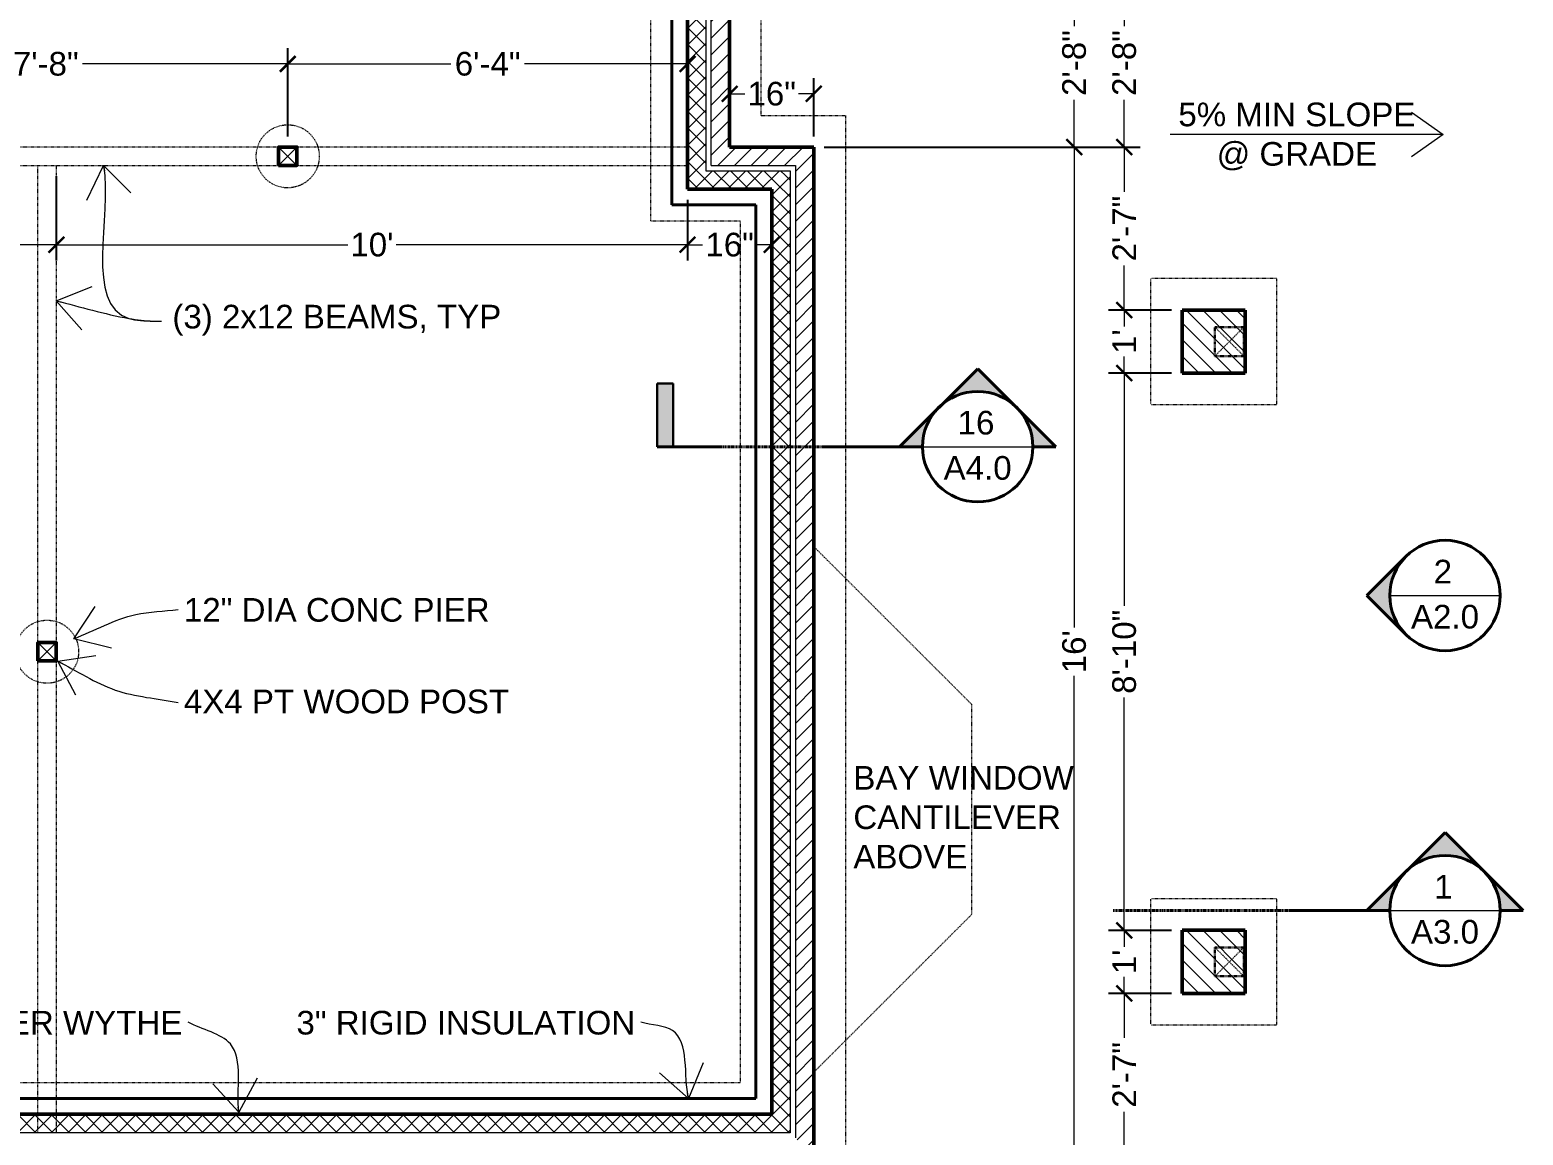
# Model space of a CAD drawing. Header units: inches. Extents: x -4969 to 16721, y 2489 to 24693.
# Drawn here: x 3799 to 4082.8, y 7109.3 to 7319.6 of the extents above; entities that cross this region are included whole.
import ezdxf

# ---------------------------------------------------------------- set-up
doc = ezdxf.new("R2010")
doc.units = ezdxf.units.IN
doc.header["$MEASUREMENT"] = 0
doc.linetypes.add('CENTER', pattern=[2, 1.25, -0.25, 0.25, -0.25])
doc.linetypes.add('DASHED2', pattern=[0.375, 0.25, -0.125])
doc.layers.get('0').update_dxf_attribs({"lineweight": 5})
for name, color, linetype, lineweight in [('1', 1, 'Continuous', 9), ('2', 6, 'Continuous', 20), ('3', 3, 'Continuous', 30), ('4', 2, 'Continuous', 40), ('5', 4, 'Continuous', 50), ('A-DIMSx', 7, 'Continuous', 9), ('A-LINK', 7, 'Continuous', 40), ('A-TEXTx', 7, 'Continuous', 20)]:
    doc.layers.add(name, color=color, linetype=linetype, lineweight=lineweight)
doc.styles.get("Standard").update_dxf_attribs({"font": 'Arial.ttf'})
doc.dimstyles.get("Standard").update_dxf_attribs({"dimtxt": 3, "dimasz": 2, "dimexe": 0.03125, "dimexo": 0.0625, "dimgap": 0.03125, "dimtad": 0, "dimtoh": 1, "dimdec": 4, "dimlfac": 0.99985, "dimzin": 0, "dimdsep": 46, "dimlunit": 4, "dimtxsty": 'Standard', "dimblk": 'ARCHTICK', "dimblk1": 'ARCHTICK', "dimblk2": 'ARCHTICK', "dimcen": 0.09, "dimclrt": 256, "dimadec": 0, "dimazin": 0, "dimtfac": 1, "dimtdec": 4, "dimtofl": 0, "dimtmove": 0, "dimatfit": 3, "dimfxl": 1, "dimtolj": 1, "dimtzin": 0, "dimarcsym": 0})
pattern_1 = [(45, (3371.9965, 528), (-1.59099026, 1.59099026), [])]
pattern_2 = [(45, (3371.9965, 528), (-1.59099026, 1.59099026), []), (135, (3371.9965, 528), (-1.59099026, -1.59099026), [])]

# ---------------------------------------------------------------- blocks, each defined once
blk = doc.blocks.new('Elevation Callout - 1')
at = {"layer": 'A-LINK', "ltscale": 0.1}
blk.add_hatch(color=152, dxfattribs=at).paths.add_polyline_path([(2031.59, 7377.65), (2039.01, 7370.23), (2046.43, 7377.65, -0.198912), (2039.01, 7374.58, -0.198912)])
at = {"layer": 'A-LINK', "color": 152, "ltscale": 0.1}
for q in [(2031.59, 7377.65), (2046.43, 7377.65)]:
    blk.add_line((2039.01, 7370.23), q, dxfattribs=at)
blk.add_circle((2039.01, 7385.08), 10.5, dxfattribs=at)
blk = doc.blocks.new('Section Callout')
at = {"layer": 'A-LINK', "ltscale": 0.1}
h = blk.add_hatch(color=152, dxfattribs=at)
h.paths.add_polyline_path([(1891.06, 7392.5), (1883.64, 7385.08), (1891.06, 7377.65, -0.198912), (1887.98, 7385.08, -0.198912)])
h.paths.add_polyline_path([(1898.48, 7399.92), (1891.06, 7392.5, -0.198912), (1898.48, 7395.58)])
h.paths.add_polyline_path([(1891.06, 7377.65), (1898.48, 7370.23), (1898.48, 7374.58, -0.198912)])
at = {"layer": 'A-LINK', "color": 152, "ltscale": 0.1}
for p, q in [((1883.64, 7385.08), (1898.48, 7399.92)), ((1898.48, 7399.92), (1898.48, 7395.58)), ((1883.64, 7385.08), (1898.48, 7370.23)), ((1898.48, 7374.58), (1898.48, 7370.23)), ((1898.48, 7370.23), (1898.48, 7355.49))]:
    blk.add_line(p, q, dxfattribs=at)
blk.add_circle((1898.48, 7385.08), 10.5, dxfattribs=at)
blk = doc.blocks.new('_ArchTick')
at = {"color": 0, "linetype": 'ByBlock', "lineweight": 0, "const_width": 0.15}
blk.add_lwpolyline([(-0.5, -0.5), (0.5, 0.5)], dxfattribs=at)
blk = doc.blocks.new('*D138')
at = {"layer": 'A-DIMSx', "color": 0, "lineweight": -2, "ltscale": 0.1, "transparency": 16777216}
for p, q in [((3950, 7297.27), (4000.5, 7297.27)), ((3950, 7105.27), (4000.5, 7105.27))]:
    blk.add_line(p, q, dxfattribs=at)
at = {"layer": 'A-DIMSx', "color": 0, "lineweight": 5, "ltscale": 0.1, "transparency": 16777216}
for p, q in [((3997.5, 7297.27), (3997.5, 7205.88)), ((3997.5, 7105.27), (3997.5, 7196.67))]:
    blk.add_line(p, q, dxfattribs=at)
at = {"layer": 'Defpoints', "color": 0, "ltscale": 0.1, "transparency": 16777216}
for p in [(3948, 7297.27), (3948, 7105.27), (3997.5, 7105.27)]:
    blk.add_point(p, dxfattribs=at)
at = {"layer": 'A-DIMSx', "color": 0, "lineweight": 5, "ltscale": 0.1, "transparency": 16777216, "xscale": 3, "yscale": 3, "zscale": 3}
for p, rotation in [((3997.5, 7297.27), 90), ((3997.5, 7105.27), 270)]:
    blk.add_blockref('_ArchTick', p, dxfattribs=dict(at, rotation=rotation))
at = {"layer": 'A-DIMSx', "ltscale": 0.1, "transparency": 16777216, "insert": (3997.5, 7201.27), "char_height": 4.5, "attachment_point": 5, "rotation": 90}
blk.add_mtext("\\A1;16'", dxfattribs=at)
blk = doc.blocks.new('Section Tail 1a')
at = {"layer": 'A-LINK', "lineweight": 5, "ltscale": 0.1}
blk.add_hatch(color=152, dxfattribs=at).paths.add_polyline_path([(5.4248, 3.0938), (5.4248, 3.1563), (5.1748, 3.1563), (5.1748, 3.0938)])
at = {"layer": 'A-LINK', "color": 152, "linetype": 'Continuous', "lineweight": 30, "ltscale": 0.1}
for p, q in [((5.4248, 3.1563), (5.1748, 3.1563)), ((5.1748, 3.0938), (5.1748, 3.1563)), ((5.4248, 3.0938), (5.1748, 3.0938))]:
    blk.add_line(p, q, dxfattribs=at)
at = {"layer": 'A-LINK', "color": 152, "linetype": 'Continuous', "ltscale": 0.1}
blk.add_line((5.4248, 2.9063), (5.4248, 3.1563), dxfattribs=at)
blk = doc.blocks.new('*D715')
at = {"layer": 'A-DIMSx', "color": 0, "lineweight": -2, "ltscale": 0.25, "transparency": 16777216}
for p, q in [((3848, 7299.27), (3848, 7316.1)), ((3924, 7299.27), (3924, 7316.1))]:
    blk.add_line(p, q, dxfattribs=at)
at = {"layer": 'A-DIMSx', "color": 0, "lineweight": 5, "ltscale": 0.25, "transparency": 16777216}
for p, q in [((3848, 7313.1), (3879, 7313.1)), ((3924, 7313.1), (3892.99, 7313.1))]:
    blk.add_line(p, q, dxfattribs=at)
at = {"layer": 'Defpoints', "color": 0, "ltscale": 0.25, "transparency": 16777216}
for p in [(3924, 7313.1), (3848, 7297.27), (3924, 7297.27)]:
    blk.add_point(p, dxfattribs=at)
at = {"layer": 'A-DIMSx', "color": 0, "lineweight": 5, "ltscale": 0.25, "transparency": 16777216, "xscale": 3, "yscale": 3, "zscale": 3, "rotation": 180}
blk.add_blockref('_ArchTick', (3848, 7313.1), dxfattribs=at)
at = {"layer": 'A-DIMSx', "color": 0, "lineweight": 5, "ltscale": 0.25, "transparency": 16777216, "xscale": 3, "yscale": 3, "zscale": 3}
blk.add_blockref('_ArchTick', (3924, 7313.1), dxfattribs=at)
at = {"layer": 'A-DIMSx', "ltscale": 0.25, "transparency": 16777216, "insert": (3886, 7313.1), "char_height": 4.5, "attachment_point": 5}
blk.add_mtext('\\A1;6\'-4"', dxfattribs=at)
blk = doc.blocks.new('*D716')
at = {"layer": 'A-DIMSx', "color": 0, "lineweight": -2, "ltscale": 0.25, "transparency": 16777216}
for p, q in [((3756, 7299.27), (3756, 7316.1)), ((3848, 7299.27), (3848, 7316.1))]:
    blk.add_line(p, q, dxfattribs=at)
at = {"layer": 'A-DIMSx', "color": 0, "lineweight": 5, "ltscale": 0.25, "transparency": 16777216}
for p, q in [((3756, 7313.1), (3795.03, 7313.1)), ((3848, 7313.1), (3808.96, 7313.1))]:
    blk.add_line(p, q, dxfattribs=at)
at = {"layer": 'Defpoints', "color": 0, "ltscale": 0.25, "transparency": 16777216}
for p in [(3756, 7313.1), (3756, 7297.27), (3848, 7297.27)]:
    blk.add_point(p, dxfattribs=at)
at = {"layer": 'A-DIMSx', "color": 0, "lineweight": 5, "ltscale": 0.25, "transparency": 16777216, "xscale": 3, "yscale": 3, "zscale": 3, "rotation": 180}
blk.add_blockref('_ArchTick', (3756, 7313.1), dxfattribs=at)
at = {"layer": 'A-DIMSx', "color": 0, "lineweight": 5, "ltscale": 0.25, "transparency": 16777216, "xscale": 3, "yscale": 3, "zscale": 3}
blk.add_blockref('_ArchTick', (3848, 7313.1), dxfattribs=at)
at = {"layer": 'A-DIMSx', "ltscale": 0.25, "transparency": 16777216, "insert": (3802, 7313.1), "char_height": 4.5, "attachment_point": 5}
blk.add_mtext('\\A1;7\'-8"', dxfattribs=at)
blk = doc.blocks.new('*D717')
at = {"layer": 'A-DIMSx', "color": 0, "lineweight": -2, "ltscale": 0.25, "transparency": 16777216}
for p, q in [((3804, 7291.77), (3804, 7275.7)), ((3924, 7287.27), (3924, 7275.7))]:
    blk.add_line(p, q, dxfattribs=at)
at = {"layer": 'A-DIMSx', "color": 0, "lineweight": 5, "ltscale": 0.25, "transparency": 16777216}
for p, q in [((3804, 7278.7), (3859.39, 7278.7)), ((3924, 7278.7), (3868.6, 7278.7))]:
    blk.add_line(p, q, dxfattribs=at)
at = {"layer": 'Defpoints', "color": 0, "ltscale": 0.25, "transparency": 16777216}
for p in [(3804, 7293.77), (3924, 7289.27), (3804, 7278.7)]:
    blk.add_point(p, dxfattribs=at)
at = {"layer": 'A-DIMSx', "color": 0, "lineweight": 5, "ltscale": 0.25, "transparency": 16777216, "xscale": 3, "yscale": 3, "zscale": 3, "rotation": 180}
blk.add_blockref('_ArchTick', (3804, 7278.7), dxfattribs=at)
at = {"layer": 'A-DIMSx', "color": 0, "lineweight": 5, "ltscale": 0.25, "transparency": 16777216, "xscale": 3, "yscale": 3, "zscale": 3}
blk.add_blockref('_ArchTick', (3924, 7278.7), dxfattribs=at)
at = {"layer": 'A-DIMSx', "ltscale": 0.25, "transparency": 16777216, "insert": (3864, 7278.7), "char_height": 4.5, "attachment_point": 5}
blk.add_mtext("\\A1;10'", dxfattribs=at)
blk = doc.blocks.new('*D718')
at = {"layer": 'A-DIMSx', "color": 0, "lineweight": -2, "ltscale": 0.25, "transparency": 16777216}
for p, q in [((3708, 7291.77), (3708, 7275.7)), ((3804, 7291.77), (3804, 7275.7))]:
    blk.add_line(p, q, dxfattribs=at)
at = {"layer": 'A-DIMSx', "color": 0, "lineweight": 5, "ltscale": 0.25, "transparency": 16777216}
for p, q in [((3708, 7278.7), (3752.92, 7278.7)), ((3804, 7278.7), (3759.07, 7278.7))]:
    blk.add_line(p, q, dxfattribs=at)
at = {"layer": 'Defpoints', "color": 0, "ltscale": 0.25, "transparency": 16777216}
for p in [(3708, 7293.77), (3804, 7293.77), (3708, 7278.7)]:
    blk.add_point(p, dxfattribs=at)
at = {"layer": 'A-DIMSx', "color": 0, "lineweight": 5, "ltscale": 0.25, "transparency": 16777216, "xscale": 3, "yscale": 3, "zscale": 3, "rotation": 180}
blk.add_blockref('_ArchTick', (3708, 7278.7), dxfattribs=at)
at = {"layer": 'A-DIMSx', "color": 0, "lineweight": 5, "ltscale": 0.25, "transparency": 16777216, "xscale": 3, "yscale": 3, "zscale": 3}
blk.add_blockref('_ArchTick', (3804, 7278.7), dxfattribs=at)
at = {"layer": 'A-DIMSx', "ltscale": 0.25, "transparency": 16777216, "insert": (3756, 7278.7), "char_height": 4.5, "attachment_point": 5}
blk.add_mtext("\\A1;8'", dxfattribs=at)
blk = doc.blocks.new('*D768')
at = {"layer": 'A-DIMSx', "color": 0, "lineweight": -2, "ltscale": 0.25, "transparency": 16777216}
for p, q in [((3934, 7329.27), (4000.5, 7329.27)), ((3950, 7297.27), (4000.5, 7297.27))]:
    blk.add_line(p, q, dxfattribs=at)
at = {"layer": 'A-DIMSx', "color": 0, "lineweight": 5, "ltscale": 0.25, "transparency": 16777216}
for p, q in [((3997.5, 7329.27), (3997.5, 7320.29)), ((3997.5, 7297.27), (3997.5, 7306.26))]:
    blk.add_line(p, q, dxfattribs=at)
at = {"layer": 'Defpoints', "color": 0, "ltscale": 0.25, "transparency": 16777216}
for p in [(3932, 7329.27), (3997.5, 7329.27), (3948, 7297.27)]:
    blk.add_point(p, dxfattribs=at)
at = {"layer": 'A-DIMSx', "color": 0, "lineweight": 5, "ltscale": 0.25, "transparency": 16777216, "xscale": 3, "yscale": 3, "zscale": 3}
for p, rotation in [((3997.5, 7329.27), 90), ((3997.5, 7297.27), 270)]:
    blk.add_blockref('_ArchTick', p, dxfattribs=dict(at, rotation=rotation))
at = {"layer": 'A-DIMSx', "ltscale": 0.25, "transparency": 16777216, "insert": (3997.5, 7313.27), "char_height": 4.5, "attachment_point": 5, "rotation": 90}
blk.add_mtext('\\A1;2\'-8"', dxfattribs=at)
blk = doc.blocks.new('*D784')
at = {"layer": 'A-DIMSx', "color": 0, "lineweight": -2, "ltscale": 0.25, "transparency": 16777216}
for p, q in [((3934, 7329.27), (4010.02, 7329.27)), ((3950, 7297.27), (4010.02, 7297.27))]:
    blk.add_line(p, q, dxfattribs=at)
at = {"layer": 'A-DIMSx', "color": 0, "lineweight": 5, "ltscale": 0.25, "transparency": 16777216}
for p, q in [((4007.02, 7329.27), (4007.02, 7320.29)), ((4007.02, 7297.27), (4007.02, 7306.26))]:
    blk.add_line(p, q, dxfattribs=at)
at = {"layer": 'Defpoints', "color": 0, "ltscale": 0.25, "transparency": 16777216}
for p in [(3932, 7329.27), (3948, 7297.27), (4007.02, 7297.27)]:
    blk.add_point(p, dxfattribs=at)
at = {"layer": 'A-DIMSx', "color": 0, "lineweight": 5, "ltscale": 0.25, "transparency": 16777216, "xscale": 3, "yscale": 3, "zscale": 3}
for p, rotation in [((4007.02, 7329.27), 90), ((4007.02, 7297.27), 270)]:
    blk.add_blockref('_ArchTick', p, dxfattribs=dict(at, rotation=rotation))
at = {"layer": 'A-DIMSx', "ltscale": 0.25, "transparency": 16777216, "insert": (4007.02, 7313.27), "char_height": 4.5, "attachment_point": 5, "rotation": 90}
blk.add_mtext('\\A1;2\'-8"', dxfattribs=at)
blk = doc.blocks.new('*D785')
at = {"layer": 'A-DIMSx', "color": 0, "lineweight": -2, "ltscale": 0.25, "transparency": 16777216}
for p, q in [((3950, 7297.27), (4010.02, 7297.27)), ((4016.02, 7266.27), (4004.02, 7266.27))]:
    blk.add_line(p, q, dxfattribs=at)
at = {"layer": 'A-DIMSx', "color": 0, "lineweight": 5, "ltscale": 0.25, "transparency": 16777216}
for p, q in [((4007.02, 7297.27), (4007.02, 7288.79)), ((4007.02, 7266.27), (4007.02, 7274.76))]:
    blk.add_line(p, q, dxfattribs=at)
at = {"layer": 'Defpoints', "color": 0, "ltscale": 0.25, "transparency": 16777216}
for p in [(3948, 7297.27), (4007.02, 7266.27), (4018.02, 7266.27)]:
    blk.add_point(p, dxfattribs=at)
at = {"layer": 'A-DIMSx', "color": 0, "lineweight": 5, "ltscale": 0.25, "transparency": 16777216, "xscale": 3, "yscale": 3, "zscale": 3}
for p, rotation in [((4007.02, 7297.27), 90), ((4007.02, 7266.27), 270)]:
    blk.add_blockref('_ArchTick', p, dxfattribs=dict(at, rotation=rotation))
at = {"layer": 'A-DIMSx', "ltscale": 0.25, "transparency": 16777216, "insert": (4007.02, 7281.77), "char_height": 4.5, "attachment_point": 5, "rotation": 90}
blk.add_mtext('\\A1;2\'-7"', dxfattribs=at)
blk = doc.blocks.new('*D786')
at = {"layer": 'A-DIMSx', "color": 0, "lineweight": -2, "ltscale": 0.25, "transparency": 16777216}
for p, q in [((4016.02, 7266.27), (4004.02, 7266.27)), ((4016.02, 7254.27), (4004.02, 7254.27))]:
    blk.add_line(p, q, dxfattribs=at)
at = {"layer": 'A-DIMSx', "color": 0, "lineweight": 5, "ltscale": 0.25, "transparency": 16777216}
for p, q in [((4007.02, 7266.27), (4007.02, 7263.13)), ((4007.02, 7254.27), (4007.02, 7257.42))]:
    blk.add_line(p, q, dxfattribs=at)
at = {"layer": 'Defpoints', "color": 0, "ltscale": 0.25, "transparency": 16777216}
for p in [(4018.02, 7266.27), (4007.02, 7254.27), (4018.02, 7254.27)]:
    blk.add_point(p, dxfattribs=at)
at = {"layer": 'A-DIMSx', "color": 0, "lineweight": 5, "ltscale": 0.25, "transparency": 16777216, "xscale": 3, "yscale": 3, "zscale": 3}
for p, rotation in [((4007.02, 7266.27), 90), ((4007.02, 7254.27), 270)]:
    blk.add_blockref('_ArchTick', p, dxfattribs=dict(at, rotation=rotation))
at = {"layer": 'A-DIMSx', "ltscale": 0.25, "transparency": 16777216, "insert": (4007.02, 7260.27), "char_height": 4.5, "attachment_point": 5, "rotation": 90}
blk.add_mtext("\\A1;1'", dxfattribs=at)
blk = doc.blocks.new('*D787')
at = {"layer": 'A-DIMSx', "color": 0, "lineweight": -2, "ltscale": 0.25, "transparency": 16777216}
for p, q in [((4016.02, 7254.27), (4004.02, 7254.27)), ((4016.02, 7148.27), (4004.02, 7148.27))]:
    blk.add_line(p, q, dxfattribs=at)
at = {"layer": 'A-DIMSx', "color": 0, "lineweight": 5, "ltscale": 0.25, "transparency": 16777216}
for p, q in [((4007.02, 7254.27), (4007.02, 7210.01)), ((4007.02, 7148.27), (4007.02, 7192.54))]:
    blk.add_line(p, q, dxfattribs=at)
at = {"layer": 'Defpoints', "color": 0, "ltscale": 0.25, "transparency": 16777216}
for p in [(4018.02, 7254.27), (4007.02, 7148.27), (4018.02, 7148.27)]:
    blk.add_point(p, dxfattribs=at)
at = {"layer": 'A-DIMSx', "color": 0, "lineweight": 5, "ltscale": 0.25, "transparency": 16777216, "xscale": 3, "yscale": 3, "zscale": 3}
for p, rotation in [((4007.02, 7254.27), 90), ((4007.02, 7148.27), 270)]:
    blk.add_blockref('_ArchTick', p, dxfattribs=dict(at, rotation=rotation))
at = {"layer": 'A-DIMSx', "ltscale": 0.25, "transparency": 16777216, "insert": (4007.02, 7201.27), "char_height": 4.5, "attachment_point": 5, "rotation": 90}
blk.add_mtext('\\A1;8\'-10"', dxfattribs=at)
blk = doc.blocks.new('*D788')
at = {"layer": 'A-DIMSx', "color": 0, "lineweight": -2, "ltscale": 0.25, "transparency": 16777216}
for p, q in [((4016.02, 7148.27), (4004.02, 7148.27)), ((4016.02, 7136.27), (4004.02, 7136.27))]:
    blk.add_line(p, q, dxfattribs=at)
at = {"layer": 'A-DIMSx', "color": 0, "lineweight": 5, "ltscale": 0.25, "transparency": 16777216}
for p, q in [((4007.02, 7148.27), (4007.02, 7145.13)), ((4007.02, 7136.27), (4007.02, 7139.42))]:
    blk.add_line(p, q, dxfattribs=at)
at = {"layer": 'Defpoints', "color": 0, "ltscale": 0.25, "transparency": 16777216}
for p in [(4018.02, 7148.27), (4007.02, 7136.27), (4018.02, 7136.27)]:
    blk.add_point(p, dxfattribs=at)
at = {"layer": 'A-DIMSx', "color": 0, "lineweight": 5, "ltscale": 0.25, "transparency": 16777216, "xscale": 3, "yscale": 3, "zscale": 3}
for p, rotation in [((4007.02, 7148.27), 90), ((4007.02, 7136.27), 270)]:
    blk.add_blockref('_ArchTick', p, dxfattribs=dict(at, rotation=rotation))
at = {"layer": 'A-DIMSx', "ltscale": 0.25, "transparency": 16777216, "insert": (4007.02, 7142.27), "char_height": 4.5, "attachment_point": 5, "rotation": 90}
blk.add_mtext("\\A1;1'", dxfattribs=at)
blk = doc.blocks.new('*D789')
at = {"layer": 'A-DIMSx', "color": 0, "lineweight": -2, "ltscale": 0.25, "transparency": 16777216}
for p, q in [((4016.02, 7136.27), (4004.02, 7136.27)), ((3950, 7105.27), (4010.02, 7105.27))]:
    blk.add_line(p, q, dxfattribs=at)
at = {"layer": 'A-DIMSx', "color": 0, "lineweight": 5, "ltscale": 0.25, "transparency": 16777216}
for p, q in [((4007.02, 7136.27), (4007.02, 7127.79)), ((4007.02, 7105.27), (4007.02, 7113.76))]:
    blk.add_line(p, q, dxfattribs=at)
at = {"layer": 'Defpoints', "color": 0, "ltscale": 0.25, "transparency": 16777216}
for p in [(4018.02, 7136.27), (3948, 7105.27), (4007.02, 7105.27)]:
    blk.add_point(p, dxfattribs=at)
at = {"layer": 'A-DIMSx', "color": 0, "lineweight": 5, "ltscale": 0.25, "transparency": 16777216, "xscale": 3, "yscale": 3, "zscale": 3}
for p, rotation in [((4007.02, 7136.27), 90), ((4007.02, 7105.27), 270)]:
    blk.add_blockref('_ArchTick', p, dxfattribs=dict(at, rotation=rotation))
at = {"layer": 'A-DIMSx', "ltscale": 0.25, "transparency": 16777216, "insert": (4007.02, 7120.77), "char_height": 4.5, "attachment_point": 5, "rotation": 90}
blk.add_mtext('\\A1;2\'-7"', dxfattribs=at)
blk = doc.blocks.new('*D792')
at = {"layer": 'A-DIMSx', "color": 0, "lineweight": -2, "ltscale": 0.25, "transparency": 16777216}
for p, q in [((3932, 7299.27), (3932, 7310.41)), ((3948, 7299.27), (3948, 7310.41))]:
    blk.add_line(p, q, dxfattribs=at)
at = {"layer": 'A-DIMSx', "color": 0, "lineweight": 5, "ltscale": 0.25, "transparency": 16777216}
for p, q in [((3932, 7307.41), (3934.87, 7307.41)), ((3948, 7307.41), (3945.12, 7307.41))]:
    blk.add_line(p, q, dxfattribs=at)
at = {"layer": 'Defpoints', "color": 0, "ltscale": 0.25, "transparency": 16777216}
for p in [(3948, 7307.41), (3932, 7297.27), (3948, 7297.27)]:
    blk.add_point(p, dxfattribs=at)
at = {"layer": 'A-DIMSx', "color": 0, "lineweight": 5, "ltscale": 0.25, "transparency": 16777216, "xscale": 3, "yscale": 3, "zscale": 3, "rotation": 180}
blk.add_blockref('_ArchTick', (3932, 7307.41), dxfattribs=at)
at = {"layer": 'A-DIMSx', "color": 0, "lineweight": 5, "ltscale": 0.25, "transparency": 16777216, "xscale": 3, "yscale": 3, "zscale": 3}
blk.add_blockref('_ArchTick', (3948, 7307.41), dxfattribs=at)
at = {"layer": 'A-DIMSx', "ltscale": 0.25, "transparency": 16777216, "insert": (3940, 7307.41), "char_height": 4.5, "attachment_point": 5}
blk.add_mtext('\\A1;16"', dxfattribs=at)
blk = doc.blocks.new('*D800')
at = {"layer": 'A-DIMSx', "color": 0, "lineweight": -2, "ltscale": 0.25, "transparency": 16777216}
for p, q in [((3924, 7287.27), (3924, 7275.7)), ((3940, 7287.27), (3940, 7275.7))]:
    blk.add_line(p, q, dxfattribs=at)
at = {"layer": 'A-DIMSx', "color": 0, "lineweight": 5, "ltscale": 0.25, "transparency": 16777216}
for p, q in [((3924, 7278.7), (3926.87, 7278.7)), ((3940, 7278.7), (3937.12, 7278.7))]:
    blk.add_line(p, q, dxfattribs=at)
at = {"layer": 'Defpoints', "color": 0, "ltscale": 0.25, "transparency": 16777216}
for p in [(3924, 7289.27), (3940, 7289.27), (3940, 7278.7)]:
    blk.add_point(p, dxfattribs=at)
at = {"layer": 'A-DIMSx', "color": 0, "lineweight": 5, "ltscale": 0.25, "transparency": 16777216, "xscale": 3, "yscale": 3, "zscale": 3, "rotation": 180}
blk.add_blockref('_ArchTick', (3924, 7278.7), dxfattribs=at)
at = {"layer": 'A-DIMSx', "color": 0, "lineweight": 5, "ltscale": 0.25, "transparency": 16777216, "xscale": 3, "yscale": 3, "zscale": 3}
blk.add_blockref('_ArchTick', (3940, 7278.7), dxfattribs=at)
at = {"layer": 'A-DIMSx', "ltscale": 0.25, "transparency": 16777216, "insert": (3932, 7278.7), "char_height": 4.5, "attachment_point": 5}
blk.add_mtext('\\A1;16"', dxfattribs=at)

msp = doc.modelspace()

# ---------------------------------------------------------------- hatches: boundary and pattern name
at = {"layer": '1', "ltscale": 0.25}
h = msp.add_hatch(dxfattribs=at)
h.set_pattern_fill('ANSI37', color=256, scale=18, style=0)
h.set_pattern_definition(pattern_2)
h.paths.add_polyline_path([(3923.9965993, 7289.2747155), (3923.9965993, 7325.5467934), (3927.4965993, 7327.4107544), (3927.4965993, 7292.7747155), (3943.4965993, 7292.7747155), (3939.9965993, 7289.2747155)])
h = msp.add_hatch(dxfattribs=at)
h.set_pattern_fill('ANSI31', color=256, scale=18, style=0)
h.set_pattern_definition(pattern_1)
h.paths.add_polyline_path([(3928.4965993, 7293.7747155), (3928.4965993, 7327.824968), (3931.9965993, 7329.2747155), (3931.9965993, 7297.2747155), (3947.9965993, 7297.2747155), (3944.4965993, 7293.7747155)])
h = msp.add_hatch(dxfattribs=at)
h.set_pattern_fill('ANSI31', color=256, scale=18, style=0)
h.set_pattern_definition(pattern_1)
h.paths.add_polyline_path([(3947.9965993, 7105.2747155), (3947.9965993, 7297.1809655), (3944.4965993, 7293.6809655), (3944.4965993, 7108.7747155)])
h = msp.add_hatch(dxfattribs=at)
h.set_pattern_fill('ANSI37', color=256, scale=18, style=0)
h.set_pattern_definition(pattern_2)
h.paths.add_polyline_path([(3943.4965993, 7109.7747155), (3943.4965993, 7292.7747155), (3939.9965993, 7289.2747155), (3939.9965993, 7113.2747155)])
h = msp.add_hatch(dxfattribs=at)
h.set_pattern_fill('ANSI31', color=256, scale=18, angle=90, style=0)
h.set_pattern_definition([(135, (10525.2713, 6818.2746), (-1.59099026, -1.59099026), [])])
h.paths.add_polyline_path([(4030.0247127, 7266.2747164), (4018.0247127, 7266.2747164), (4018.0247127, 7254.2747164), (4030.0247127, 7254.2747164)])
h = msp.add_hatch(dxfattribs=at)
h.set_pattern_fill('ANSI31', color=256, scale=18, angle=90, style=0)
h.set_pattern_definition([(135, (10525.2713, 6700.2746), (-1.59099026, -1.59099026), [])])
h.paths.add_polyline_path([(4030.0247127, 7148.2747155), (4018.0247127, 7148.2747155), (4018.0247127, 7136.2747155), (4030.0247127, 7136.2747155)])
h = msp.add_hatch(dxfattribs=at)
h.set_pattern_fill('ANSI37', color=256, scale=18, style=0)
h.set_pattern_definition(pattern_2)
h.paths.add_polyline_path([(3943.4965993, 7109.7747155), (3939.9965993, 7113.2747155), (3571.9965993, 7113.2747155), (3568.4965993, 7109.7747155)])

# ---------------------------------------------------------------- linework, layer by layer
at = {"layer": '1', "ltscale": 0.1}
for p, q in [((3927.4965993, 7292.7747155), (3943.4965993, 7292.7747155)), ((3928.4965993, 7293.7747155), (3944.4965993, 7293.7747155)), ((3943.4965993, 7292.7747155), (3943.4965993, 7109.7747155)), ((3944.4965993, 7293.7747155), (3944.4965993, 7108.7747155)), ((3943.4965993, 7109.7747155), (3568.4965993, 7109.7747155))]:
    msp.add_line(p, q, dxfattribs=at)
at = {"layer": '1', "linetype": 'DASHED2', "ltscale": 0.05}
for p, q in [((4024.2465993, 7257.5247164), (4029.7465993, 7263.0247164)), ((4024.2465993, 7263.0247164), (4029.7465993, 7257.5247164)), ((4024.2465993, 7139.5247155), (4029.7465993, 7145.0247155)), ((4024.2465993, 7145.0247155), (4029.7465993, 7139.5247155))]:
    msp.add_line(p, q, dxfattribs=at)
at = {"layer": '1', "ltscale": 0.1}
msp.add_lwpolyline([(3928.4965993, 7293.7747155), (3928.4965993, 7327.824968), (3882.5468518, 7373.7747155), (3848.4965993, 7373.7747155), (3848.4965993, 7577.2747155), (3847.4965993, 7577.2747155), (3847.4965993, 7372.7747155), (3882.1326382, 7372.7747155), (3927.4965993, 7327.4107544), (3927.4965993, 7292.7747155)], dxfattribs=at)
at = {"layer": '2', "linetype": 'DASHED2', "ltscale": 0.2}
for p, q in [((3937.9965993, 7303.2747155), (3937.9965993, 7331.7599968)), ((3916.9965993, 7283.2747155), (3916.9965993, 7323.061512)), ((3937.9965993, 7303.2747155), (3953.9965993, 7303.2747155)), ((3953.9965993, 7303.2747155), (3953.9965993, 7099.2747155)), ((3916.9965993, 7283.2747155), (3933.9965993, 7283.2747155)), ((3933.9965993, 7283.2747155), (3933.9965993, 7119.2747155)), ((4012.0247127, 7272.1809664), (4012.0247127, 7248.3684664)), ((4035.9309627, 7272.2747164), (4012.1184627, 7272.2747164)), ((4036.0247127, 7248.3684664), (4036.0247127, 7272.1809664)), ((4012.1184627, 7248.2747164), (4035.9309627, 7248.2747164)), ((4012.0247127, 7154.1809655), (4012.0247127, 7130.3684655)), ((4035.9309627, 7154.2747155), (4012.1184627, 7154.2747155)), ((4036.0247127, 7130.3684655), (4036.0247127, 7154.1809655)), ((4012.1184627, 7130.2747155), (4035.9309627, 7130.2747155)), ((3933.9965993, 7119.2747155), (3577.9965993, 7119.2747155))]:
    msp.add_line(p, q, dxfattribs=at)
at = {"layer": '2', "linetype": 'DASHED2', "ltscale": 0.3}
for p, q in [((3923.9965993, 7297.2747155), (3664.4965993, 7297.2747155)), ((3664.4965993, 7293.7747155), (3923.9965993, 7293.7747155)), ((3800.4965993, 7109.7747155), (3800.4965993, 7293.7747155)), ((3803.9965993, 7293.7747155), (3803.9965993, 7109.7747155)), ((3977.9965993, 7191.2747155), (3947.9965993, 7221.2747155)), ((3977.9965993, 7191.2747155), (3977.9965993, 7151.2747155)), ((3977.9965993, 7151.2747155), (3947.9965993, 7121.2747155))]:
    msp.add_line(p, q, dxfattribs=at)
at = {"layer": '2', "ltscale": 0.25}
for p, q in [((3846.2465993, 7297.2747155), (3849.7465993, 7293.7747155)), ((3849.7465993, 7297.2747155), (3846.2465993, 7293.7747155)), ((3800.4965993, 7203.0247155), (3803.9965993, 7199.5247155)), ((3803.9965993, 7203.0247155), (3800.4965993, 7199.5247155))]:
    msp.add_line(p, q, dxfattribs=at)
at = {"layer": '2', "color": 152, "ltscale": 0.1}
for p, q in [((3968.6489415, 7240.2745057), (3989.6489416, 7240.2745057)), ((4057.4965992, 7211.9696035), (4078.4965993, 7211.9696035)), ((4057.4965992, 7152.0247155), (4078.4965993, 7152.0247155))]:
    msp.add_line(p, q, dxfattribs=at)
at = {"layer": '2', "linetype": 'DASHED2', "ltscale": 0.2}
for centre in [(3847.9965993, 7295.5247155), (3802.2465993, 7201.2747155)]:
    msp.add_circle(centre, 6, dxfattribs=at)
at = {"layer": '3', "linetype": 'DASHED2', "ltscale": 0.1}
for p, q in [((4024.2465993, 7263.0247164), (4024.2465993, 7257.5247164)), ((4024.2465993, 7263.0247164), (4029.7465993, 7263.0247164)), ((4029.7465993, 7257.5247164), (4029.7465993, 7263.0247164)), ((4024.2465993, 7257.5247164), (4029.7465993, 7257.5247164)), ((4024.2465993, 7145.0247155), (4024.2465993, 7139.5247155)), ((4024.2465993, 7145.0247155), (4029.7465993, 7145.0247155)), ((4029.7465993, 7139.5247155), (4029.7465993, 7145.0247155)), ((4024.2465993, 7139.5247155), (4029.7465993, 7139.5247155))]:
    msp.add_line(p, q, dxfattribs=at)
at = {"layer": '4'}
for p, q in [((3920.9965993, 7286.2747155), (3920.9965993, 7324.3041527)), ((3936.9965993, 7286.2747155), (3920.9965993, 7286.2747155)), ((3936.9965993, 7286.2747155), (3936.9965993, 7116.2747155)), ((3936.9965993, 7116.2747155), (3574.9965993, 7116.2747155))]:
    msp.add_line(p, q, dxfattribs=at)
at = {"layer": '5'}
for p, q in [((3931.9965993, 7297.2747155), (3931.9965993, 7329.2747155)), ((3923.9965993, 7289.2747155), (3923.9965993, 7325.5467934)), ((3947.9965993, 7297.2747155), (3931.9965993, 7297.2747155)), ((3947.9965993, 7297.2747155), (3947.9965993, 7105.2747155)), ((3939.9965993, 7289.2747155), (3923.9965993, 7289.2747155)), ((3939.9965993, 7289.2747155), (3939.9965993, 7113.2747155)), ((4030.0247127, 7266.2747164), (4018.0247127, 7266.2747164)), ((4018.0247127, 7266.2747164), (4018.0247127, 7254.2747164)), ((4030.0247127, 7266.2747164), (4018.0247127, 7266.2747164)), ((4018.0247127, 7266.2747164), (4018.0247127, 7254.2747164)), ((4030.0247127, 7254.2747164), (4030.0247127, 7266.2747164)), ((4030.0247127, 7254.2747164), (4030.0247127, 7266.2747164)), ((4018.0247127, 7254.2747164), (4030.0247127, 7254.2747164)), ((4018.0247127, 7254.2747164), (4030.0247127, 7254.2747164)), ((4030.0247127, 7148.2747155), (4018.0247127, 7148.2747155)), ((4018.0247127, 7148.2747155), (4018.0247127, 7136.2747155)), ((4030.0247127, 7148.2747155), (4018.0247127, 7148.2747155)), ((4018.0247127, 7148.2747155), (4018.0247127, 7136.2747155)), ((4030.0247127, 7136.2747155), (4030.0247127, 7148.2747155)), ((4030.0247127, 7136.2747155), (4030.0247127, 7148.2747155)), ((4018.0247127, 7136.2747155), (4030.0247127, 7136.2747155)), ((4018.0247127, 7136.2747155), (4030.0247127, 7136.2747155)), ((3939.9965993, 7113.2747155), (3571.9965993, 7113.2747155))]:
    msp.add_line(p, q, dxfattribs=at)
at = {"layer": '5', "flags": 128}
for points in [[(3846.2465993, 7293.7747155), (3846.2465993, 7297.2747155), (3849.7465993, 7297.2747155), (3849.7465993, 7293.7747155), (3846.2465993, 7293.7747155)], [(3800.4965993, 7199.5247155), (3800.4965993, 7203.0247155), (3803.9965993, 7203.0247155), (3803.9965993, 7199.5247155), (3800.4965993, 7199.5247155)]]:
    msp.add_lwpolyline(points, dxfattribs=at)
at = {"layer": 'A-LINK', "color": 152, "linetype": 'CENTER', "ltscale": 0.15}
for p, q in [((3930.2527514, 7240.2745057), (3949.5594071, 7240.2745057)), ((4004.9316121, 7152.0247155), (4055.2686772, 7152.0247155))]:
    msp.add_line(p, q, dxfattribs=at)

# ---------------------------------------------------------------- block references
at = {"color": 152, "ltscale": 0.1, "rotation": 270.0000000000001}
for p in [(-3405.9266421, 9138.7594566), (-3317.0789844, 9050.5096664)]:
    msp.add_blockref('Section Callout', p, dxfattribs=at)
at = {"color": 152, "ltscale": 0.1, "xscale": -1, "rotation": 270}
msp.add_blockref('Elevation Callout - 1', (-3317.0789844, 5172.9595724), dxfattribs=at)
at = {"layer": 'A-LINK', "color": 152, "ltscale": 0.1, "xscale": -48, "yscale": 48, "zscale": 48, "rotation": 90}
msp.add_blockref('Section Tail 1a', (4069.7528076, 7500.6658535), dxfattribs=at)

# ---------------------------------------------------------------- texts
at = {"layer": 'A-LINK', "color": 152, "ltscale": 0.1, "attachment_point": 5}
for s, insert, char_height, width in [('16', (3978.8387984, 7244.8178567), 4.5, 9.771161836), ('{\\H0.75x;A4.0}', (3979.1446838, 7236.2145415), 6, 9.85131083), ('2', (4067.5764703, 7216.5129545), 4.5, 9.771161836), ('{\\H0.75x;A2.0}', (4068.000857, 7207.9096393), 6, 9.85131083), ('{1}', (4067.6864562, 7156.5680665), 4.5, 9.771161836), ('{\\H0.75x;A3.0}', (4067.9923415, 7147.9647513), 6, 9.85131083)]:
    msp.add_mtext(s, dxfattribs=dict(at, insert=insert, char_height=char_height, width=width))
at = {"layer": 'A-TEXTx', "ltscale": 0.5, "insert": (4039.8317833, 7299.2854394), "char_height": 4.5, "attachment_point": 5}
msp.add_mtext('{5% MIN SLOPE\\P@ GRADE}', dxfattribs=at)
at = {"layer": 'A-TEXTx', "ltscale": 0.1, "char_height": 4.5}
for s, insert, attachment_point in [('(3) 2x12 BEAMS, TYP', (3826.0613122, 7264.3450892), 4), ('{12" DIA CONC PIER}', (3828.2573707, 7209.2075123), 4), ('{4X4 PT WOOD POST}', (3828.2573707, 7191.7865586), 4), ('BAY WINDOW\\PCANTILEVER\\PABOVE', (3955.5165989, 7169.7554053), 4), ('{CMU INNER WYTHE}', (3827.9659898, 7130.669849), 6), ('{3" RIGID INSULATION}', (3914.050377, 7130.669849), 6)]:
    msp.add_mtext(s, dxfattribs=dict(at, insert=insert, attachment_point=attachment_point))

# ---------------------------------------------------------------- dimensions: what is measured, and where the dimension line sits
at = {"layer": 'A-DIMSx', "ltscale": 0.25}
for base, p1, p2, picture, middle in [((3997.5019133, 7329.2747155), (3947.9965993, 7297.2747155), (3931.9965993, 7329.2747155), '*D768', (3997.5019133, 7313.2747155)), ((4007.019846, 7297.2747155), (3931.9965993, 7329.2747155), (3947.9965993, 7297.2747155), '*D784', (4007.019846, 7313.2747155)), ((4007.019846, 7266.2747164), (3947.9965993, 7297.2747155), (4018.0247127, 7266.2747164), '*D785', (4007.019846, 7281.7747159)), ((4007.019846, 7254.2747164), (4018.0247127, 7266.2747164), (4018.0247127, 7254.2747164), '*D786', (4007.019846, 7260.2747164)), ((4007.019846, 7148.2747155), (4018.0247127, 7254.2747164), (4018.0247127, 7148.2747155), '*D787', (4007.019846, 7201.2747159)), ((4007.019846, 7136.2747155), (4018.0247127, 7148.2747155), (4018.0247127, 7136.2747155), '*D788', (4007.019846, 7142.2747155)), ((4007.019846, 7105.2747155), (4018.0247127, 7136.2747155), (3947.9965993, 7105.2747155), '*D789', (4007.019846, 7120.7747155))]:
    dim = msp.add_linear_dim(base=base, p1=p1, p2=p2, angle=90, dimstyle='Standard', override={"dimtxt": 4.5, "dimasz": 3, "dimexe": 3, "dimexo": 2, "dimgap": 1, "dimlfac": -47.9928, "dimtmove": 1, "dimlwd": 5}, dxfattribs=at)
    dim.commit()
    dim.dimension.update_dxf_attribs({"geometry": picture, "text_midpoint": middle})
for base, p1, p2, picture, middle in [((3755.9965993, 7313.09921), (3847.9965993, 7297.2747155), (3755.9965993, 7297.2747155), '*D716', (3801.9965993, 7313.09921)), ((3923.9965993, 7313.09921), (3847.9965993, 7297.2747155), (3923.9965993, 7297.2747155), '*D715', (3885.9965993, 7313.09921)), ((3707.9965993, 7278.7025084), (3803.9965993, 7293.7747155), (3707.9965993, 7293.7747155), '*D718', (3755.9965993, 7278.7025084)), ((3803.9965993, 7278.7025084), (3923.9965993, 7289.2747155), (3803.9965993, 7293.7747155), '*D717', (3863.9965993, 7278.7025084))]:
    dim = msp.add_linear_dim(base=base, p1=p1, p2=p2, dimstyle='Standard', override={"dimtxt": 4.5, "dimasz": 3, "dimexe": 3, "dimexo": 2, "dimgap": 1, "dimlfac": -47.9928, "dimtmove": 1, "dimlwd": 5}, dxfattribs=at)
    dim.commit()
    dim.dimension.update_dxf_attribs({"geometry": picture, "text_midpoint": middle})
for base, p1, p2, picture, middle in [((3947.9965993, 7307.4084599), (3931.9965993, 7297.2747155), (3947.9965993, 7297.2747155), '*D792', (3939.9965993, 7307.4084599)), ((3939.9965993, 7278.7025084), (3923.9965993, 7289.2747155), (3939.9965993, 7289.2747155), '*D800', (3931.9965993, 7278.7025084))]:
    dim = msp.add_linear_dim(base=base, p1=p1, p2=p2, text='16"', dimstyle='Standard', override={"dimtxt": 4.5, "dimasz": 3, "dimexe": 3, "dimexo": 2, "dimgap": 1, "dimlfac": -47.9928, "dimtmove": 1, "dimlwd": 5}, dxfattribs=at)
    dim.commit()
    dim.dimension.update_dxf_attribs({"geometry": picture, "text_midpoint": middle})
at = {"layer": 'A-DIMSx', "ltscale": 0.1}
dim = msp.add_linear_dim(base=(3997.5019133, 7105.2747155), p1=(3947.9965993, 7297.2747155), p2=(3947.9965993, 7105.2747155), angle=90, dimstyle='Standard', override={"dimtxt": 4.5, "dimasz": 3, "dimexe": 3, "dimexo": 2, "dimgap": 1, "dimlfac": -47.9928, "dimlwd": 5}, dxfattribs=at)
dim.commit()
dim.dimension.update_dxf_attribs({"geometry": '*D138', "text_midpoint": (3997.5019133, 7201.2747155)})

# ---------------------------------------------------------------- leaders
at = {"layer": 'A-TEXTx'}
msp.add_leader([(4067.6480314, 7299.6510727), (4054.9545318, 7299.6510727), (4015.7701084, 7299.6510727)], dimstyle='Standard', override={"dimasz": 6, "dimldrblk": 'Open90', "dimlwd": -1}, dxfattribs=at)
at = {"layer": 'A-TEXTx', "path_type": 1}
for points in [[(3813.0020587, 7293.7747155), (3817.8174254, 7264.6762235), (3822.4208276, 7264.1743548), (3823.9902976, 7264.1601219)], [(3804.0020587, 7268.0257929), (3817.8174254, 7264.6762235), (3822.4208276, 7264.1743548), (3823.9902976, 7264.1601219)], [(3807.3522952, 7203.739928), (3819.1105429, 7208.348749), (3827.1758012, 7209.308395)], [(3804.2775051, 7199.4746851), (3815.1929554, 7193.991258), (3827.1758012, 7191.5882141)], [(3838.6896655, 7113.6623683), (3837.0857174, 7126.6495016), (3829.0475594, 7130.7707317)], [(3924.2074429, 7116.2747155), (3921.152846, 7129.1951077), (3915.1319465, 7130.7707317)]]:
    msp.add_leader(points, dimstyle='Standard', override={"dimasz": 6, "dimgap": 1, "dimldrblk": 'Open90', "dimlwd": -1}, dxfattribs=at)

doc.saveas('drawing.dxf')
